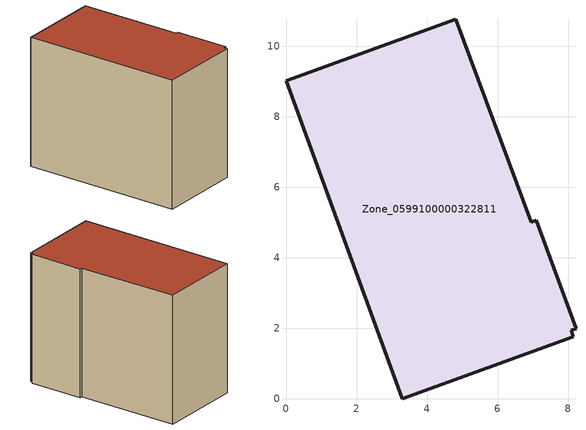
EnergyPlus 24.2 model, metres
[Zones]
Zone_0599100000322811
 floor ground (C_G): 8.22,2 8.09,1.95 8.15,1.76 3.3,0 0,9.02 4.81,10.77 6.95,5.01 7.1,5.07 z0
 wall outside (C_F): 8.22,2 7.1,5.07 6.95,5.01 4.81,10.77 0,9.02 3.3,0 8.15,1.76 8.09,1.95 8.22,2 z0:7.81
 roof outside (C_R): 8.09,1.95 8.22,2 7.1,5.07 6.95,5.01 4.81,10.77 0,9.02 3.3,0 8.15,1.76 z7.81
[BUILDING]
Pand.0599100000322811: North Axis=0; Terrain=City; Loads Convergence Tolerance Value=0.04; Temperature Convergence Tolerance Value=0.4; Solar Distribution=FullExterior; Maximum Number of Warmup Days=25; Minimum Number of Warmup Days=1
[Site:Location]
Rotterdam.The.Hague.AP_ZH_NLD Design_Conditions: Latitude=51.96; Longitude=4.45; Time Zone=1; Elevation=-4.5
[SITE:GROUNDTEMPERATURE:BUILDINGSURFACE]
18, 18, 18, 18, 18, 18, 18, 18, 18, 18, 18, 18
[MATERIAL] Thermal Absorptance=0.9; Solar Absorptance=0.7; Visible Absorptance=0.7
Name | Roughness | Thickness | Conductivity | Density | Specific Heat
G.TC.1975-1991 | MediumSmooth | 0.15 | 0.288461 | 540 | 1210
F.TC.1975-1991 | Rough | 0.3 | 0.230769 | 1920 | 840
R.TC.1975-1991 | MediumRough | 0.2 | 0.153846 | 1500 | 1000
[CONSTRUCTION]
C_G: G.TC.1975-1991
C_F: F.TC.1975-1991
C_R: R.TC.1975-1991
[ZONE]
Zone_0599100000322811: Type=1; Multiplier=1; Ceiling Height=Autocalculate; Volume=Autocalculate; Floor Area=autocalculate; Part of Total Floor Area=Yes
[ZONEINFILTRATION:DESIGNFLOWRATE]
Infil_Zone_0599100000322811: Zone or ZoneList or Space or SpaceList=Zone_0599100000322811; Schedule=AlwaysOn; Design Flow Rate Calculation Method=Flow/Area; Flow Rate per Floor Area=0.003; Constant Term Coefficient=1; Temperature Term Coefficient=0; Velocity Term Coefficient=0; Velocity Squared Term Coefficient=0
[HVACTEMPLATE:ZONE:IDEALLOADSAIRSYSTEM]
Zone_0599100000322811: Maximum Heating Supply Air Temperature=50; Minimum Cooling Supply Air Temperature=13; Maximum Heating Supply Air Humidity Ratio=0.0156; Minimum Cooling Supply Air Humidity Ratio=0.0077; Heating Limit=NoLimit; Cooling Limit=NoLimit; Dehumidification Control Type=ConstantSensibleHeatRatio; Cooling Sensible Heat Ratio=0.7; Dehumidification Setpoint=60; Humidification Control Type=None; Humidification Setpoint=30; Outdoor Air Method=None; Outdoor Air Flow Rate per Person=0.00944; Outdoor Air Flow Rate per Zone Floor Area=0; Outdoor Air Flow Rate per Zone=0; Demand Controlled Ventilation Type=None; Outdoor Air Economizer Type=NoEconomizer; Heat Recovery Type=None; Sensible Heat Recovery Effectiveness=0.7; Latent Heat Recovery Effectiveness=0.65
[ZONECONTROL:THERMOSTAT]
ThermostatControl_Zone_0599100000322811: Zone or ZoneList=Zone_0599100000322811; Control Type Schedule=DualSetpointControlType; Control 1=Thermostat_Zone_0599100000322811; Temperature Difference Between Cutout And Setpoint=0
[THERMOSTATSETPOINT:DUALSETPOINT]
Thermostat_Zone_0599100000322811: Heating Setpoint Temperature Schedule=HeatingSetpoint_Zone_0599100000322811; Cooling Setpoint Temperature Schedule=CoolingSetpoint_Zone_0599100000322811
[SCHEDULE:COMPACT]
HeatingSetpoint_Zone_0599100000322811: Through: 12/31, For: AllDays, Until: 24:00, 21
CoolingSetpoint_Zone_0599100000322811: Through: 12/31, For: AllDays, Until: 24:00, 24
DualSetpointControlType: Through: 12/31, For: AllDays, Until: 24:00, 4
AlwaysOn: Through: 12/31, For: AllDays, Until: 24:00, 1
